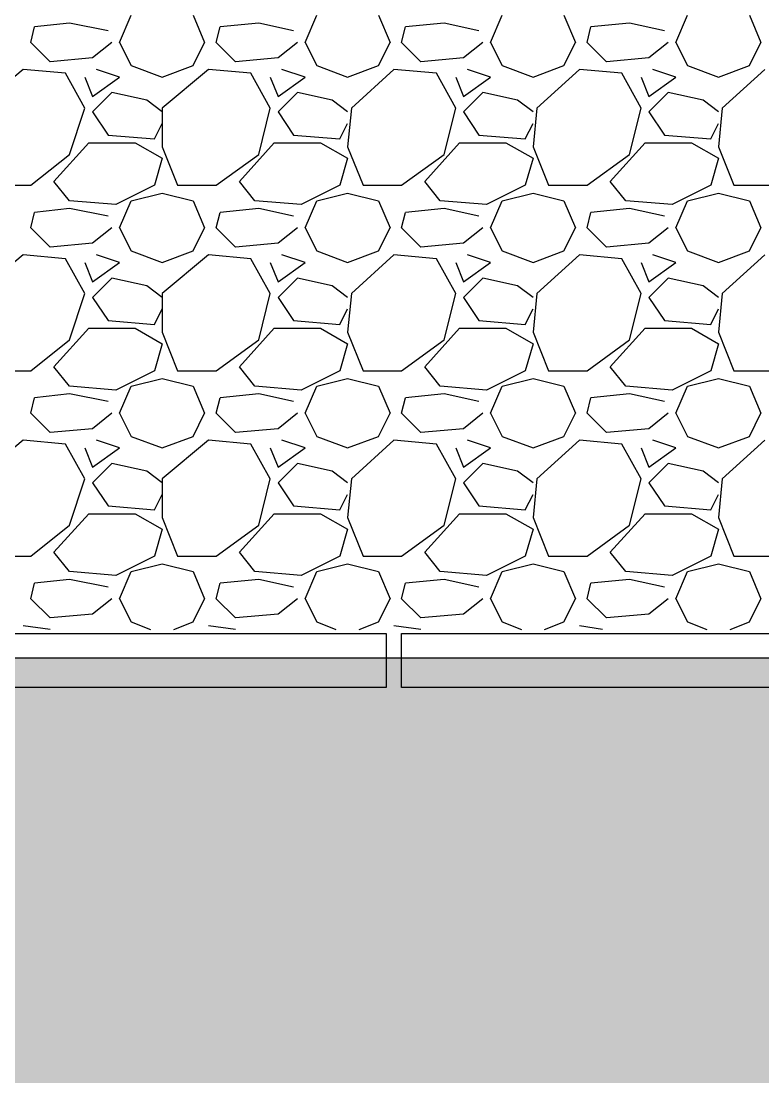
# Model space of a CAD drawing. Header units: metres. Extents: x 1 to 213, y 1 to 147.
# Drawn here: x 71.63 to 73.662, y 133.172 to 136.065 of the extents above; entities that cross this region are included whole.
import ezdxf

# ---------------------------------------------------------------- set-up
doc = ezdxf.new("R2010")
doc.units = ezdxf.units.M
doc.layers.add('00-BASE-ARQUITECTURA', color=8, linetype='Continuous')
doc.layers.add('00-BASE-MAICILLO-EXISTENTE', color=33, linetype='Continuous')

msp = doc.modelspace()

# ---------------------------------------------------------------- hatches: boundary and pattern name
at = {"layer": '00-BASE-MAICILLO-EXISTENTE'}
h = msp.add_hatch(dxfattribs=at)
h.set_pattern_fill('AR-SAND', scale=0.02)
h.paths.add_polyline_path([(52.2111, 142.4781), (53.0489, 142.3458), (60.1927, 142.434), (60.5896, 142.3017), (66.7191, 142.3899), (76.1559, 142.2576), (76.2, 140.2732), (75.9354, 139.8763), (74.2156, 138.8621), (73.4659, 139.6999), (73.1573, 139.7881), (72.6281, 139.6999), (71.217, 138.8621), (70.776, 139.5235), (70.2468, 139.8322), (69.7177, 139.6999), (68.3507, 138.8621), (67.9097, 139.5235), (67.3805, 139.8322), (66.7632, 139.6558), (65.4843, 138.8621), (65.2639, 138.9503), (64.6906, 139.7881), (64.1614, 139.7881), (63.7646, 139.5676), (62.618, 138.8621), (62.2652, 138.4211), (62.3093, 134.8933), (62.7062, 134.3201), (80.301, 134.3201), (82.109, 134.1878), (82.5059, 134.3201), (82.7704, 134.6728), (82.4618, 135.5107), (82.5941, 135.6871), (85.1517, 135.643), (86.0336, 133.4381), (86.5187, 132.7326), (87.577, 130.1749), (98.469, 106.627), (96.7052, 105.7892), (96.3083, 105.7451), (95.9555, 105.4364), (93.3097, 104.2017), (92.9128, 104.5545), (92.7805, 105.0395), (91.9427, 106.2743), (90.7079, 107.6413), (89.0322, 108.9201), (87.4888, 109.6697), (87.7093, 109.7138), (87.9739, 110.0666), (87.9739, 110.4194), (87.6211, 110.8163), (87.092, 110.8163), (86.8274, 110.5958), (86.7392, 110.1548), (86.9597, 109.7579), (86.651, 109.9343), (84.5784, 110.2871), (71.7461, 110.1989), (69.8941, 110.3753), (67.2923, 110.1548), (64.8229, 109.4052), (63.2795, 108.5232), (60.81, 106.0538), (59.7076, 103.9812), (59.2225, 102.526), (59.0021, 101.0267), (59.0021, 98.6895), (58.8698, 98.5131), (52.1229, 98.425), (51.9906, 98.7777), (51.9906, 112.6242), (52.1229, 122.3697), (52.0788, 142.2135), (52.2111, 142.4781)])

# ---------------------------------------------------------------- linework, layer by layer
at = {"layer": '00-BASE-ARQUITECTURA'}
for points in [[(71.762, 136.0593), (71.6668, 136.0487)], [(71.8679, 136.0381), (71.762, 136.0593)], [(71.8996, 136.0063), (71.9314, 136.0804)], [(72.1007, 136.0804), (72.1324, 136.0063)], [(72.2806, 136.0593), (72.1748, 136.0487)], [(72.3759, 136.0381), (72.2806, 136.0593)], [(72.4076, 136.0063), (72.4394, 136.0804)], [(72.6087, 136.0804), (72.6404, 136.0063)], [(72.7886, 136.0593), (72.6828, 136.0487)], [(72.8839, 136.0381), (72.7886, 136.0593)], [(72.9156, 136.0063), (72.9474, 136.0804)], [(73.1167, 136.0804), (73.1484, 136.0063)], [(73.2966, 136.0593), (73.1908, 136.0487)], [(73.3919, 136.0381), (73.2966, 136.0593)], [(73.4236, 136.0063), (73.4554, 136.0804)], [(73.6247, 136.0804), (73.6564, 136.0063)], [(71.6562, 136.0063), (71.6668, 136.0487)], [(72.1642, 136.0063), (72.1748, 136.0487)], [(72.6722, 136.0063), (72.6828, 136.0487)], [(73.1802, 136.0063), (73.1908, 136.0487)], [(71.7091, 135.9534), (71.6562, 136.0063)], [(71.8784, 136.0063), (71.8255, 135.964)], [(71.8996, 136.0063), (71.9314, 135.9429)], [(72.1007, 135.9429), (72.1324, 136.0063)], [(72.2171, 135.9534), (72.1642, 136.0063)], [(72.3864, 136.0063), (72.3335, 135.964)], [(72.4076, 136.0063), (72.4394, 135.9429)], [(72.6087, 135.9429), (72.6404, 136.0063)], [(72.7251, 135.9534), (72.6722, 136.0063)], [(72.8944, 136.0063), (72.8415, 135.964)], [(72.9156, 136.0063), (72.9474, 135.9429)], [(73.1167, 135.9429), (73.1484, 136.0063)], [(73.2331, 135.9534), (73.1802, 136.0063)], [(73.4024, 136.0063), (73.3495, 135.964)], [(73.4236, 136.0063), (73.4554, 135.9429)], [(73.6247, 135.9429), (73.6564, 136.0063)], [(71.8255, 135.964), (71.7091, 135.9534)], [(71.9314, 135.9429), (72.016, 135.9111)], [(72.016, 135.9111), (72.1007, 135.9429)], [(72.3335, 135.964), (72.2171, 135.9534)], [(72.4394, 135.9429), (72.524, 135.9111)], [(72.524, 135.9111), (72.6087, 135.9429)], [(72.8415, 135.964), (72.7251, 135.9534)], [(72.9474, 135.9429), (73.032, 135.9111)], [(73.032, 135.9111), (73.1167, 135.9429)], [(73.3495, 135.964), (73.2331, 135.9534)], [(73.4554, 135.9429), (73.54, 135.9111)], [(73.54, 135.9111), (73.6247, 135.9429)], [(71.635, 135.9323), (71.508, 135.8264)], [(71.7514, 135.9217), (71.635, 135.9323)], [(71.8044, 135.8264), (71.7514, 135.9217)], [(71.8044, 135.9111), (71.8255, 135.8582)], [(71.8255, 135.8582), (71.8996, 135.9111)], [(71.8996, 135.9111), (71.8361, 135.9323)], [(72.143, 135.9323), (72.016, 135.8264)], [(72.2594, 135.9217), (72.143, 135.9323)], [(72.3124, 135.8264), (72.2594, 135.9217)], [(72.3124, 135.9111), (72.3335, 135.8582)], [(72.3335, 135.8582), (72.4076, 135.9111)], [(72.4076, 135.9111), (72.3441, 135.9323)], [(72.651, 135.9323), (72.5346, 135.8264)], [(72.7674, 135.9217), (72.651, 135.9323)], [(72.8204, 135.8264), (72.7674, 135.9217)], [(72.8204, 135.9111), (72.8415, 135.8582)], [(72.8415, 135.8582), (72.9156, 135.9111)], [(72.9156, 135.9111), (72.8521, 135.9323)], [(73.159, 135.9323), (73.0426, 135.8264)], [(73.2754, 135.9217), (73.159, 135.9323)], [(73.3284, 135.8264), (73.2754, 135.9217)], [(73.3284, 135.9111), (73.3495, 135.8582)], [(73.3495, 135.8582), (73.4236, 135.9111)], [(73.4236, 135.9111), (73.3601, 135.9323)], [(73.667, 135.9323), (73.5506, 135.8264)], [(71.8784, 135.8688), (71.8255, 135.8158)], [(71.9737, 135.8476), (71.8784, 135.8688)], [(72.3864, 135.8688), (72.3335, 135.8158)], [(72.4817, 135.8476), (72.3864, 135.8688)], [(72.8944, 135.8688), (72.8415, 135.8158)], [(72.9897, 135.8476), (72.8944, 135.8688)], [(73.4024, 135.8688), (73.3495, 135.8158)], [(73.4977, 135.8476), (73.4024, 135.8688)], [(71.762, 135.6994), (71.8044, 135.8264)], [(72.016, 135.8158), (71.9737, 135.8476)], [(72.016, 135.8264), (72.016, 135.7206)], [(72.2806, 135.6994), (72.3124, 135.8264)], [(72.524, 135.8158), (72.4817, 135.8476)], [(72.5346, 135.8264), (72.524, 135.7206)], [(72.7886, 135.6994), (72.8204, 135.8264)], [(73.032, 135.8158), (72.9897, 135.8476)], [(73.0426, 135.8264), (73.032, 135.7206)], [(73.2966, 135.6994), (73.3284, 135.8264)], [(73.54, 135.8158), (73.4977, 135.8476)], [(73.5506, 135.8264), (73.54, 135.7206)], [(71.8255, 135.8158), (71.8679, 135.7523)], [(72.3335, 135.8158), (72.3759, 135.7523)], [(72.8415, 135.8158), (72.8839, 135.7523)], [(73.3495, 135.8158), (73.3919, 135.7523)], [(71.9949, 135.7418), (72.016, 135.7841)], [(72.5029, 135.7418), (72.524, 135.7841)], [(73.0109, 135.7418), (73.032, 135.7841)], [(73.5188, 135.7418), (73.54, 135.7841)], [(71.8679, 135.7523), (71.9949, 135.7418)], [(72.3759, 135.7523), (72.5029, 135.7418)], [(72.8839, 135.7523), (73.0109, 135.7418)], [(73.3919, 135.7523), (73.5188, 135.7418)], [(71.7197, 135.6253), (71.8149, 135.7312)], [(71.8149, 135.7312), (71.9419, 135.7312)], [(71.9419, 135.7312), (72.016, 135.6889)], [(72.016, 135.7206), (72.0584, 135.6148)], [(72.2277, 135.6253), (72.3229, 135.7312)], [(72.3229, 135.7312), (72.4499, 135.7312)], [(72.4499, 135.7312), (72.524, 135.6889)], [(72.524, 135.7206), (72.5664, 135.6148)], [(72.7357, 135.6253), (72.8309, 135.7312)], [(72.8309, 135.7312), (72.9579, 135.7312)], [(72.9579, 135.7312), (73.032, 135.6889)], [(73.032, 135.7206), (73.0744, 135.6148)], [(73.2437, 135.6253), (73.3389, 135.7312)], [(73.3389, 135.7312), (73.4659, 135.7312)], [(73.4659, 135.7312), (73.54, 135.6889)], [(73.54, 135.7206), (73.5824, 135.6148)], [(71.6562, 135.6148), (71.762, 135.6994)], [(72.016, 135.6889), (71.9949, 135.6148)], [(72.1642, 135.6148), (72.2806, 135.6994)], [(72.524, 135.6889), (72.5029, 135.6148)], [(72.6722, 135.6148), (72.7886, 135.6994)], [(73.032, 135.6889), (73.0109, 135.6148)], [(73.1802, 135.6148), (73.2966, 135.6994)], [(73.54, 135.6889), (73.5188, 135.6148)], [(71.762, 135.5724), (71.7197, 135.6253)], [(72.27, 135.5724), (72.2277, 135.6253)], [(72.778, 135.5724), (72.7357, 135.6253)], [(73.286, 135.5724), (73.2437, 135.6253)], [(71.5504, 135.6148), (71.6562, 135.6148)], [(71.9949, 135.6148), (71.889, 135.5618)], [(71.9314, 135.5724), (72.016, 135.5936)], [(72.016, 135.5936), (72.1007, 135.5724)], [(72.0584, 135.6148), (72.1642, 135.6148)], [(72.5029, 135.6148), (72.397, 135.5618)], [(72.4394, 135.5724), (72.524, 135.5936)], [(72.524, 135.5936), (72.6087, 135.5724)], [(72.5664, 135.6148), (72.6722, 135.6148)], [(73.0109, 135.6148), (72.905, 135.5618)], [(72.9474, 135.5724), (73.032, 135.5936)], [(73.032, 135.5936), (73.1167, 135.5724)], [(73.0744, 135.6148), (73.1802, 135.6148)], [(73.5188, 135.6148), (73.413, 135.5618)], [(73.4554, 135.5724), (73.54, 135.5936)], [(73.54, 135.5936), (73.6247, 135.5724)], [(73.5824, 135.6148), (73.6882, 135.6148)], [(71.889, 135.5618), (71.762, 135.5724)], [(71.8996, 135.4983), (71.9314, 135.5724)], [(72.1007, 135.5724), (72.1324, 135.4983)], [(72.397, 135.5618), (72.27, 135.5724)], [(72.4076, 135.4983), (72.4394, 135.5724)], [(72.6087, 135.5724), (72.6404, 135.4983)], [(72.905, 135.5618), (72.778, 135.5724)], [(72.9156, 135.4983), (72.9474, 135.5724)], [(73.1167, 135.5724), (73.1484, 135.4983)], [(73.413, 135.5618), (73.286, 135.5724)], [(73.4236, 135.4983), (73.4554, 135.5724)], [(73.6247, 135.5724), (73.6564, 135.4983)], [(71.6562, 135.4983), (71.6668, 135.5407)], [(71.762, 135.5513), (71.6668, 135.5407)], [(71.8679, 135.5301), (71.762, 135.5513)], [(72.1642, 135.4983), (72.1748, 135.5407)], [(72.2806, 135.5513), (72.1748, 135.5407)], [(72.3759, 135.5301), (72.2806, 135.5513)], [(72.6722, 135.4983), (72.6828, 135.5407)], [(72.7886, 135.5513), (72.6828, 135.5407)], [(72.8839, 135.5301), (72.7886, 135.5513)], [(73.1802, 135.4983), (73.1908, 135.5407)], [(73.2966, 135.5513), (73.1908, 135.5407)], [(73.3919, 135.5301), (73.2966, 135.5513)], [(71.7091, 135.4454), (71.6562, 135.4983)], [(71.8784, 135.4983), (71.8255, 135.456)], [(71.8996, 135.4983), (71.9314, 135.4348)], [(72.1007, 135.4348), (72.1324, 135.4983)], [(72.2171, 135.4454), (72.1642, 135.4983)], [(72.3864, 135.4983), (72.3335, 135.456)], [(72.4076, 135.4983), (72.4394, 135.4348)], [(72.6087, 135.4348), (72.6404, 135.4983)], [(72.7251, 135.4454), (72.6722, 135.4983)], [(72.8944, 135.4983), (72.8415, 135.456)], [(72.9156, 135.4983), (72.9474, 135.4348)], [(73.1167, 135.4348), (73.1484, 135.4983)], [(73.2331, 135.4454), (73.1802, 135.4983)], [(73.4024, 135.4983), (73.3495, 135.456)], [(73.4236, 135.4983), (73.4554, 135.4348)], [(73.6247, 135.4348), (73.6564, 135.4983)], [(71.8255, 135.456), (71.7091, 135.4454)], [(72.3335, 135.456), (72.2171, 135.4454)], [(72.8415, 135.456), (72.7251, 135.4454)], [(73.3495, 135.456), (73.2331, 135.4454)], [(71.635, 135.4243), (71.508, 135.3184)], [(71.7514, 135.4137), (71.635, 135.4243)], [(71.8996, 135.4031), (71.8361, 135.4243)], [(71.9314, 135.4348), (72.016, 135.4031)], [(72.016, 135.4031), (72.1007, 135.4348)], [(72.143, 135.4243), (72.016, 135.3184)], [(72.2594, 135.4137), (72.143, 135.4243)], [(72.4076, 135.4031), (72.3441, 135.4243)], [(72.4394, 135.4348), (72.524, 135.4031)], [(72.524, 135.4031), (72.6087, 135.4348)], [(72.651, 135.4243), (72.5346, 135.3184)], [(72.7674, 135.4137), (72.651, 135.4243)], [(72.9156, 135.4031), (72.8521, 135.4243)], [(72.9474, 135.4348), (73.032, 135.4031)], [(73.032, 135.4031), (73.1167, 135.4348)], [(73.159, 135.4243), (73.0426, 135.3184)], [(73.2754, 135.4137), (73.159, 135.4243)], [(73.4236, 135.4031), (73.3601, 135.4243)], [(73.4554, 135.4348), (73.54, 135.4031)], [(73.54, 135.4031), (73.6247, 135.4348)], [(73.667, 135.4243), (73.5506, 135.3184)], [(71.8044, 135.3184), (71.7514, 135.4137)], [(71.8044, 135.4031), (71.8255, 135.3502)], [(71.8255, 135.3502), (71.8996, 135.4031)], [(72.3124, 135.3184), (72.2594, 135.4137)], [(72.3124, 135.4031), (72.3335, 135.3502)], [(72.3335, 135.3502), (72.4076, 135.4031)], [(72.8204, 135.3184), (72.7674, 135.4137)], [(72.8204, 135.4031), (72.8415, 135.3502)], [(72.8415, 135.3502), (72.9156, 135.4031)], [(73.3284, 135.3184), (73.2754, 135.4137)], [(73.3284, 135.4031), (73.3495, 135.3502)], [(73.3495, 135.3502), (73.4236, 135.4031)], [(71.8784, 135.3608), (71.8255, 135.3078)], [(71.9737, 135.3396), (71.8784, 135.3608)], [(72.3864, 135.3608), (72.3335, 135.3078)], [(72.4817, 135.3396), (72.3864, 135.3608)], [(72.8944, 135.3608), (72.8415, 135.3078)], [(72.9897, 135.3396), (72.8944, 135.3608)], [(73.4024, 135.3608), (73.3495, 135.3078)], [(73.4977, 135.3396), (73.4024, 135.3608)], [(72.016, 135.3078), (71.9737, 135.3396)], [(72.524, 135.3078), (72.4817, 135.3396)], [(73.032, 135.3078), (72.9897, 135.3396)], [(73.54, 135.3078), (73.4977, 135.3396)], [(71.762, 135.1914), (71.8044, 135.3184)], [(71.8255, 135.3078), (71.8679, 135.2443)], [(72.016, 135.3184), (72.016, 135.2126)], [(72.2806, 135.1914), (72.3124, 135.3184)], [(72.3335, 135.3078), (72.3759, 135.2443)], [(72.5346, 135.3184), (72.524, 135.2126)], [(72.7886, 135.1914), (72.8204, 135.3184)], [(72.8415, 135.3078), (72.8839, 135.2443)], [(73.0426, 135.3184), (73.032, 135.2126)], [(73.2966, 135.1914), (73.3284, 135.3184)], [(73.3495, 135.3078), (73.3919, 135.2443)], [(73.5506, 135.3184), (73.54, 135.2126)], [(71.9949, 135.2338), (72.016, 135.2761)], [(72.5029, 135.2338), (72.524, 135.2761)], [(73.0109, 135.2338), (73.032, 135.2761)], [(73.5188, 135.2338), (73.54, 135.2761)], [(71.8679, 135.2443), (71.9949, 135.2338)], [(72.3759, 135.2443), (72.5029, 135.2338)], [(72.8839, 135.2443), (73.0109, 135.2338)], [(73.3919, 135.2443), (73.5188, 135.2338)], [(71.7197, 135.1173), (71.8149, 135.2232)], [(71.8149, 135.2232), (71.9419, 135.2232)], [(71.9419, 135.2232), (72.016, 135.1808)], [(72.2277, 135.1173), (72.3229, 135.2232)], [(72.3229, 135.2232), (72.4499, 135.2232)], [(72.4499, 135.2232), (72.524, 135.1808)], [(72.7357, 135.1173), (72.8309, 135.2232)], [(72.8309, 135.2232), (72.9579, 135.2232)], [(72.9579, 135.2232), (73.032, 135.1808)], [(73.2437, 135.1173), (73.3389, 135.2232)], [(73.3389, 135.2232), (73.4659, 135.2232)], [(73.4659, 135.2232), (73.54, 135.1808)], [(71.6562, 135.1068), (71.762, 135.1914)], [(72.016, 135.2126), (72.0584, 135.1068)], [(72.1642, 135.1068), (72.2806, 135.1914)], [(72.524, 135.2126), (72.5664, 135.1068)], [(72.6722, 135.1068), (72.7886, 135.1914)], [(73.032, 135.2126), (73.0744, 135.1068)], [(73.1802, 135.1068), (73.2966, 135.1914)], [(73.54, 135.2126), (73.5824, 135.1068)], [(72.016, 135.1808), (71.9949, 135.1068)], [(72.524, 135.1808), (72.5029, 135.1068)], [(73.032, 135.1808), (73.0109, 135.1068)], [(73.54, 135.1808), (73.5188, 135.1068)], [(71.5504, 135.1068), (71.6562, 135.1068)], [(71.762, 135.0644), (71.7197, 135.1173)], [(71.9949, 135.1068), (71.889, 135.0538)], [(72.0584, 135.1068), (72.1642, 135.1068)], [(72.27, 135.0644), (72.2277, 135.1173)], [(72.5029, 135.1068), (72.397, 135.0538)], [(72.5664, 135.1068), (72.6722, 135.1068)], [(72.778, 135.0644), (72.7357, 135.1173)], [(73.0109, 135.1068), (72.905, 135.0538)], [(73.0744, 135.1068), (73.1802, 135.1068)], [(73.286, 135.0644), (73.2437, 135.1173)], [(73.5188, 135.1068), (73.413, 135.0538)], [(73.5824, 135.1068), (73.6882, 135.1068)], [(71.9314, 135.0644), (72.016, 135.0856)], [(72.016, 135.0856), (72.1007, 135.0644)], [(72.4394, 135.0644), (72.524, 135.0856)], [(72.524, 135.0856), (72.6087, 135.0644)], [(72.9474, 135.0644), (73.032, 135.0856)], [(73.032, 135.0856), (73.1167, 135.0644)], [(73.4554, 135.0644), (73.54, 135.0856)], [(73.54, 135.0856), (73.6247, 135.0644)], [(71.762, 135.0433), (71.6668, 135.0327)], [(71.889, 135.0538), (71.762, 135.0644)], [(71.8679, 135.0221), (71.762, 135.0433)], [(71.8996, 134.9903), (71.9314, 135.0644)], [(72.1007, 135.0644), (72.1324, 134.9903)], [(72.2806, 135.0433), (72.1748, 135.0327)], [(72.397, 135.0538), (72.27, 135.0644)], [(72.3759, 135.0221), (72.2806, 135.0433)], [(72.4076, 134.9903), (72.4394, 135.0644)], [(72.6087, 135.0644), (72.6404, 134.9903)], [(72.7886, 135.0433), (72.6828, 135.0327)], [(72.905, 135.0538), (72.778, 135.0644)], [(72.8839, 135.0221), (72.7886, 135.0433)], [(72.9156, 134.9903), (72.9474, 135.0644)], [(73.1167, 135.0644), (73.1484, 134.9903)], [(73.2966, 135.0433), (73.1908, 135.0327)], [(73.413, 135.0538), (73.286, 135.0644)], [(73.3919, 135.0221), (73.2966, 135.0433)], [(73.4236, 134.9903), (73.4554, 135.0644)], [(73.6247, 135.0644), (73.6564, 134.9903)], [(71.6562, 134.9903), (71.6668, 135.0327)], [(72.1642, 134.9903), (72.1748, 135.0327)], [(72.6722, 134.9903), (72.6828, 135.0327)], [(73.1802, 134.9903), (73.1908, 135.0327)], [(71.7091, 134.9374), (71.6562, 134.9903)], [(71.8784, 134.9903), (71.8255, 134.948)], [(71.8996, 134.9903), (71.9314, 134.9268)], [(72.1007, 134.9268), (72.1324, 134.9903)], [(72.2171, 134.9374), (72.1642, 134.9903)], [(72.3864, 134.9903), (72.3335, 134.948)], [(72.4076, 134.9903), (72.4394, 134.9268)], [(72.6087, 134.9268), (72.6404, 134.9903)], [(72.7251, 134.9374), (72.6722, 134.9903)], [(72.8944, 134.9903), (72.8415, 134.948)], [(72.9156, 134.9903), (72.9474, 134.9268)], [(73.1167, 134.9268), (73.1484, 134.9903)], [(73.2331, 134.9374), (73.1802, 134.9903)], [(73.4024, 134.9903), (73.3495, 134.948)], [(73.4236, 134.9903), (73.4554, 134.9268)], [(73.6247, 134.9268), (73.6564, 134.9903)], [(71.8255, 134.948), (71.7091, 134.9374)], [(71.9314, 134.9268), (72.016, 134.8951)], [(72.016, 134.8951), (72.1007, 134.9268)], [(72.3335, 134.948), (72.2171, 134.9374)], [(72.4394, 134.9268), (72.524, 134.8951)], [(72.524, 134.8951), (72.6087, 134.9268)], [(72.8415, 134.948), (72.7251, 134.9374)], [(72.9474, 134.9268), (73.032, 134.8951)], [(73.032, 134.8951), (73.1167, 134.9268)], [(73.3495, 134.948), (73.2331, 134.9374)], [(73.4554, 134.9268), (73.54, 134.8951)], [(73.54, 134.8951), (73.6247, 134.9268)], [(71.635, 134.9163), (71.508, 134.8104)], [(71.7514, 134.9057), (71.635, 134.9163)], [(71.8044, 134.8104), (71.7514, 134.9057)], [(71.8996, 134.8951), (71.8361, 134.9163)], [(72.143, 134.9163), (72.016, 134.8104)], [(72.2594, 134.9057), (72.143, 134.9163)], [(72.3124, 134.8104), (72.2594, 134.9057)], [(72.4076, 134.8951), (72.3441, 134.9163)], [(72.651, 134.9163), (72.5346, 134.8104)], [(72.7674, 134.9057), (72.651, 134.9163)], [(72.8204, 134.8104), (72.7674, 134.9057)], [(72.9156, 134.8951), (72.8521, 134.9163)], [(73.159, 134.9163), (73.0426, 134.8104)], [(73.2754, 134.9057), (73.159, 134.9163)], [(73.3284, 134.8104), (73.2754, 134.9057)], [(73.4236, 134.8951), (73.3601, 134.9163)], [(73.667, 134.9163), (73.5506, 134.8104)], [(71.8044, 134.8951), (71.8255, 134.8422)], [(71.8255, 134.8422), (71.8996, 134.8951)], [(72.3124, 134.8951), (72.3335, 134.8422)], [(72.3335, 134.8422), (72.4076, 134.8951)], [(72.8204, 134.8951), (72.8415, 134.8422)], [(72.8415, 134.8422), (72.9156, 134.8951)], [(73.3284, 134.8951), (73.3495, 134.8422)], [(73.3495, 134.8422), (73.4236, 134.8951)], [(71.8784, 134.8528), (71.8255, 134.7998)], [(71.9737, 134.8316), (71.8784, 134.8528)], [(72.3864, 134.8528), (72.3335, 134.7998)], [(72.4817, 134.8316), (72.3864, 134.8528)], [(72.8944, 134.8528), (72.8415, 134.7998)], [(72.9897, 134.8316), (72.8944, 134.8528)], [(73.4024, 134.8528), (73.3495, 134.7998)], [(73.4977, 134.8316), (73.4024, 134.8528)], [(71.762, 134.6834), (71.8044, 134.8104)], [(72.016, 134.7998), (71.9737, 134.8316)], [(72.016, 134.8104), (72.016, 134.7046)], [(72.2806, 134.6834), (72.3124, 134.8104)], [(72.524, 134.7998), (72.4817, 134.8316)], [(72.5346, 134.8104), (72.524, 134.7046)], [(72.7886, 134.6834), (72.8204, 134.8104)], [(73.032, 134.7998), (72.9897, 134.8316)], [(73.0426, 134.8104), (73.032, 134.7046)], [(73.2966, 134.6834), (73.3284, 134.8104)], [(73.54, 134.7998), (73.4977, 134.8316)], [(73.5506, 134.8104), (73.54, 134.7046)], [(71.8255, 134.7998), (71.8679, 134.7363)], [(72.3335, 134.7998), (72.3759, 134.7363)], [(72.8415, 134.7998), (72.8839, 134.7363)], [(73.3495, 134.7998), (73.3919, 134.7363)], [(71.9949, 134.7258), (72.016, 134.7681)], [(72.5029, 134.7258), (72.524, 134.7681)], [(73.0109, 134.7258), (73.032, 134.7681)], [(73.5188, 134.7258), (73.54, 134.7681)], [(71.8679, 134.7363), (71.9949, 134.7258)], [(72.3759, 134.7363), (72.5029, 134.7258)], [(72.8839, 134.7363), (73.0109, 134.7258)], [(73.3919, 134.7363), (73.5188, 134.7258)], [(71.7197, 134.6093), (71.8149, 134.7152)], [(71.8149, 134.7152), (71.9419, 134.7152)], [(71.9419, 134.7152), (72.016, 134.6728)], [(72.016, 134.7046), (72.0584, 134.5988)], [(72.2277, 134.6093), (72.3229, 134.7152)], [(72.3229, 134.7152), (72.4499, 134.7152)], [(72.4499, 134.7152), (72.524, 134.6728)], [(72.524, 134.7046), (72.5664, 134.5988)], [(72.7357, 134.6093), (72.8309, 134.7152)], [(72.8309, 134.7152), (72.9579, 134.7152)], [(72.9579, 134.7152), (73.032, 134.6728)], [(73.032, 134.7046), (73.0744, 134.5988)], [(73.2437, 134.6093), (73.3389, 134.7152)], [(73.3389, 134.7152), (73.4659, 134.7152)], [(73.4659, 134.7152), (73.54, 134.6728)], [(73.54, 134.7046), (73.5824, 134.5988)], [(71.6562, 134.5988), (71.762, 134.6834)], [(72.016, 134.6728), (71.9949, 134.5988)], [(72.1642, 134.5988), (72.2806, 134.6834)], [(72.524, 134.6728), (72.5029, 134.5988)], [(72.6722, 134.5988), (72.7886, 134.6834)], [(73.032, 134.6728), (73.0109, 134.5988)], [(73.1802, 134.5988), (73.2966, 134.6834)], [(73.54, 134.6728), (73.5188, 134.5988)], [(71.762, 134.5564), (71.7197, 134.6093)], [(72.27, 134.5564), (72.2277, 134.6093)], [(72.778, 134.5564), (72.7357, 134.6093)], [(73.286, 134.5564), (73.2437, 134.6093)], [(71.5504, 134.5988), (71.6562, 134.5988)], [(71.9949, 134.5988), (71.889, 134.5458)], [(72.0584, 134.5988), (72.1642, 134.5988)], [(72.5029, 134.5988), (72.397, 134.5458)], [(72.5664, 134.5988), (72.6722, 134.5988)], [(73.0109, 134.5988), (72.905, 134.5458)], [(73.0744, 134.5988), (73.1802, 134.5988)], [(73.5188, 134.5988), (73.413, 134.5458)], [(73.5824, 134.5988), (73.6882, 134.5988)], [(71.889, 134.5458), (71.762, 134.5564)], [(71.8996, 134.4823), (71.9314, 134.5564)], [(71.9314, 134.5564), (72.016, 134.5776)], [(72.016, 134.5776), (72.1007, 134.5564)], [(72.1007, 134.5564), (72.1324, 134.4823)], [(72.397, 134.5458), (72.27, 134.5564)], [(72.4076, 134.4823), (72.4394, 134.5564)], [(72.4394, 134.5564), (72.524, 134.5776)], [(72.524, 134.5776), (72.6087, 134.5564)], [(72.6087, 134.5564), (72.6404, 134.4823)], [(72.905, 134.5458), (72.778, 134.5564)], [(72.9156, 134.4823), (72.9474, 134.5564)], [(72.9474, 134.5564), (73.032, 134.5776)], [(73.032, 134.5776), (73.1167, 134.5564)], [(73.1167, 134.5564), (73.1484, 134.4823)], [(73.413, 134.5458), (73.286, 134.5564)], [(73.4236, 134.4823), (73.4554, 134.5564)], [(73.4554, 134.5564), (73.54, 134.5776)], [(73.54, 134.5776), (73.6247, 134.5564)], [(73.6247, 134.5564), (73.6564, 134.4823)], [(71.6562, 134.4823), (71.6668, 134.5247)], [(71.762, 134.5353), (71.6668, 134.5247)], [(71.8679, 134.5141), (71.762, 134.5353)], [(72.1642, 134.4823), (72.1748, 134.5247)], [(72.2806, 134.5353), (72.1748, 134.5247)], [(72.3759, 134.5141), (72.2806, 134.5353)], [(72.6722, 134.4823), (72.6828, 134.5247)], [(72.7886, 134.5353), (72.6828, 134.5247)], [(72.8839, 134.5141), (72.7886, 134.5353)], [(73.1802, 134.4823), (73.1908, 134.5247)], [(73.2966, 134.5353), (73.1908, 134.5247)], [(73.3919, 134.5141), (73.2966, 134.5353)], [(71.7091, 134.4294), (71.6562, 134.4823)], [(71.8784, 134.4823), (71.8255, 134.44)], [(71.8996, 134.4823), (71.9314, 134.4188)], [(72.1007, 134.4188), (72.1324, 134.4823)], [(72.2171, 134.4294), (72.1642, 134.4823)], [(72.3864, 134.4823), (72.3335, 134.44)], [(72.4076, 134.4823), (72.4394, 134.4188)], [(72.6087, 134.4188), (72.6404, 134.4823)], [(72.7251, 134.4294), (72.6722, 134.4823)], [(72.8944, 134.4823), (72.8415, 134.44)], [(72.9156, 134.4823), (72.9474, 134.4188)], [(73.1167, 134.4188), (73.1484, 134.4823)], [(73.2331, 134.4294), (73.1802, 134.4823)], [(73.4024, 134.4823), (73.3495, 134.44)], [(73.4236, 134.4823), (73.4554, 134.4188)], [(73.6247, 134.4188), (73.6564, 134.4823)], [(71.8255, 134.44), (71.7091, 134.4294)], [(72.3335, 134.44), (72.2171, 134.4294)], [(72.8415, 134.44), (72.7251, 134.4294)], [(73.3495, 134.44), (73.2331, 134.4294)], [(71.7091, 134.3977), (71.635, 134.4083)], [(71.9314, 134.4188), (71.9843, 134.3977)], [(72.0478, 134.3977), (72.1007, 134.4188)], [(72.2171, 134.3977), (72.143, 134.4083)], [(72.4394, 134.4188), (72.4923, 134.3977)], [(72.5558, 134.3977), (72.6087, 134.4188)], [(72.7251, 134.3977), (72.651, 134.4083)], [(72.9474, 134.4188), (73.0003, 134.3977)], [(73.0638, 134.3977), (73.1167, 134.4188)], [(73.2225, 134.3977), (73.159, 134.4083)], [(73.4554, 134.4188), (73.5083, 134.3977)], [(73.5718, 134.3977), (73.6247, 134.4188)]]:
    msp.add_lwpolyline(points, dxfattribs=at)
for points in [[(67.6239, 134.2389), (67.6239, 134.3871), (72.6299, 134.3871), (72.6299, 134.2389)], [(72.6722, 134.2389), (72.6722, 134.3871), (76.6727, 134.3871), (76.6727, 134.2389)]]:
    msp.add_lwpolyline(points, close=True, dxfattribs=at)
at = {"layer": '00-BASE-MAICILLO-EXISTENTE'}
msp.add_lwpolyline([(62.3093, 134.8933), (62.7062, 134.3201), (80.301, 134.3201), (82.109, 134.1878), (82.5059, 134.3201), (82.7704, 134.6728), (82.4618, 135.5107), (82.5941, 135.6871), (85.1517, 135.643)], dxfattribs=at)

doc.saveas('drawing.dxf')
